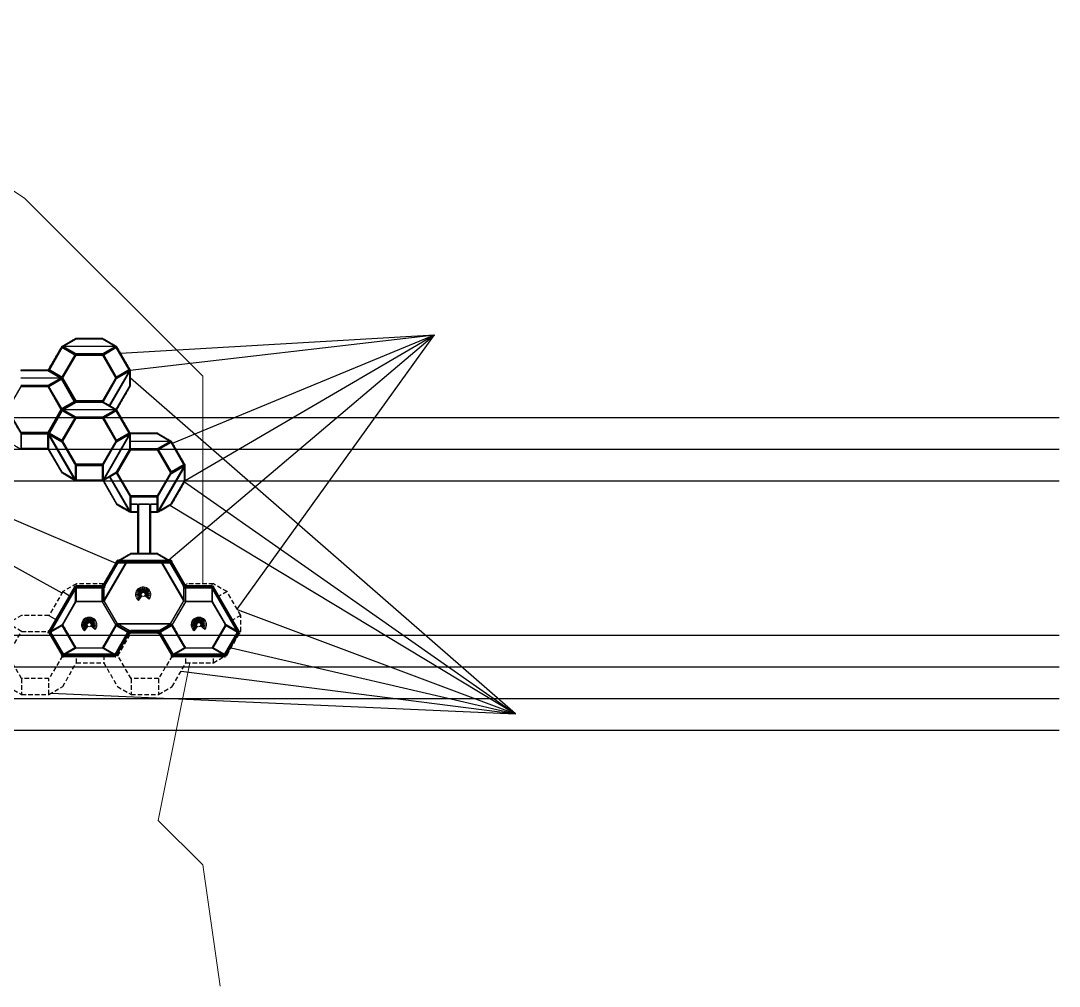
# Model space of a CAD drawing. Header units: millimetres. Extents: x 32551 to 59551, y -21458 to 15116.
# Drawn here: x 48976 to 52690, y -21458 to -18003 of the extents above; entities that cross this region are included whole.
import ezdxf

# ---------------------------------------------------------------- set-up
doc = ezdxf.new("R2010")
doc.units = ezdxf.units.MM
doc.linetypes.add('HIDDEN2', pattern=[4.7625, 3.175, -1.5875])
for name, color, linetype, lineweight, true_color in [('2ND', 120, 'Continuous', 35, 0x39ffb0), ('3RD', 141, 'Continuous', 25, 0x7debff), ('4TH DETAILS', 120, 'Continuous', 15, 0x39ffb0)]:
    doc.layers.add(name, color=color, linetype=linetype, lineweight=lineweight, true_color=true_color)
doc.layers.add('GLOW-EMERALD', color=120, linetype='Continuous', lineweight=70, true_color=0x39ffb0, transparency=0.8)

msp = doc.modelspace()

# ---------------------------------------------------------------- linework, layer by layer
for p, q in [((44829.36, -19423.096), (52689.898, -19423.096)), ((44829.36, -19536.282), (52689.898, -19536.282)), ((44829.36, -19649.419), (52689.898, -19649.419)), ((44829.36, -20202.255), (52689.898, -20202.255)), ((44829.36, -20315.392), (52689.898, -20315.392)), ((44829.36, -20428.529), (52689.898, -20428.529)), ((44829.36, -20541.666), (52689.898, -20541.666))]:
    msp.add_line(p, q)
at = {"layer": '2ND', "linetype": 'Continuous'}
for p, q in [((49320.069, -19939.099), (49319.743, -19939.664)), ((49321.372, -19936.843), (49320.069, -19939.099)), ((49324.63, -19936.843), (49321.372, -19936.843)), ((49323.576, -19940.661), (49323.895, -19940.661)), ((49323.895, -19940.661), (49324.201, -19939.07)), ((49324.201, -19939.07), (49509.29, -19939.07)), ((49324.324, -19938.433), (49324.63, -19936.843)), ((49509.168, -19938.433), (49324.324, -19938.433)), ((49508.861, -19936.843), (49509.168, -19938.433)), ((49509.29, -19939.07), (49509.596, -19940.661)), ((49509.596, -19940.661), (49509.915, -19940.661)), ((49511.605, -19940.407), (49560.371, -20024.872)), ((49560.861, -20024.447), (49512.218, -19940.195)), ((49513.749, -19939.664), (49513.422, -19939.099)), ((49171.378, -20030.066), (49079.554, -20189.11)), ((49080.167, -20189.322), (49171.868, -20030.49)), ((49174.693, -20026.184), (49171.782, -20026.184)), ((49174.693, -20028.668), (49174.693, -20026.184)), ((49266.851, -20028.668), (49174.693, -20028.668)), ((49174.693, -20028.791), (49266.851, -20028.791)), ((49271.405, -20023.387), (49269.776, -20026.208)), ((49272.63, -20024.447), (49271.405, -20023.387)), ((49274.345, -20025.932), (49273.12, -20024.872)), ((49274.345, -20025.932), (49274.185, -20026.208)), ((49274.345, -20026.485), (49274.185, -20026.208)), ((49563.715, -20026.208), (49562.086, -20023.387)), ((49566.626, -20026.208), (49563.715, -20026.208)), ((49565.025, -20031.576), (49565.185, -20031.3)), ((49566.626, -20028.693), (49566.626, -20026.208)), ((49658.784, -20028.693), (49566.626, -20028.693)), ((49566.626, -20028.815), (49658.784, -20028.815)), ((49660.225, -20031.3), (49660.384, -20031.576)), ((49660.384, -20031.576), (49661.609, -20030.515)), ((49663.324, -20029.03), (49661.695, -20026.208)), ((49662.099, -20030.091), (49663.324, -20029.03)), ((49080.001, -20192.68), (49126.08, -20272.491)), ((49126.186, -20272.429), (49080.107, -20192.618)), ((49081.538, -20190.128), (49081.698, -20189.852)), ((49361.437, -20192.618), (49315.358, -20272.429)), ((49315.464, -20272.491), (49361.543, -20192.68)), ((49367.355, -20187.583), (49367.195, -20187.306)), ((49367.674, -20187.583), (49367.355, -20187.583)), ((49367.98, -20189.174), (49367.674, -20187.583)), ((49465.512, -20189.174), (49367.98, -20189.174)), ((49368.408, -20191.401), (49368.102, -20189.81)), ((49368.102, -20189.81), (49465.389, -20189.81)), ((49465.389, -20189.81), (49465.083, -20191.401)), ((49465.818, -20187.583), (49465.512, -20189.174)), ((49466.137, -20187.583), (49465.818, -20187.583)), ((49466.296, -20187.306), (49466.137, -20187.583)), ((49471.934, -20192.704), (49518.013, -20272.515)), ((49518.119, -20272.454), (49472.04, -20192.643)), ((49753.37, -20192.643), (49707.291, -20272.454)), ((49707.397, -20272.515), (49753.476, -20192.704)), ((49753.31, -20189.346), (49751.78, -20189.877)), ((49751.78, -20189.877), (49751.939, -20190.153)), ((49755.454, -20188.604), (49753.923, -20189.134)), ((49757.083, -20191.426), (49755.454, -20188.604)), ((49126.08, -20272.491), (49123.929, -20273.733)), ((49123.929, -20273.733), (49125.384, -20276.254)), ((49125.384, -20276.254), (49128.642, -20276.254)), ((49128.338, -20271.187), (49126.186, -20272.429)), ((49312.486, -20272.435), (49312.167, -20272.435)), ((49312.167, -20272.435), (49312.474, -20274.026)), ((49312.596, -20274.663), (49312.902, -20276.254)), ((49312.902, -20276.254), (49316.16, -20276.254)), ((49518.013, -20272.515), (49515.861, -20273.758)), ((49515.861, -20273.758), (49517.317, -20276.278)), ((49517.317, -20276.278), (49520.575, -20276.278)), ((49520.27, -20271.212), (49518.119, -20272.454)), ((49520.881, -20274.687), (49704.529, -20274.687)), ((49704.406, -20274.051), (49521.004, -20274.051)), ((49704.419, -20272.46), (49704.1, -20272.46)), ((49704.1, -20272.46), (49704.406, -20274.051)), ((49705.139, -20271.212), (49704.419, -20272.46)), ((49704.529, -20274.687), (49704.835, -20276.278)), ((49704.835, -20276.278), (49708.093, -20276.278)), ((49707.291, -20272.454), (49705.139, -20271.212)), ((49709.549, -20273.758), (49707.397, -20272.515)), ((49708.093, -20276.278), (49709.549, -20273.758))]:
    msp.add_line(p, q, dxfattribs=at)
for points in [[(49321.274, -19940.195), (49272.63, -20024.447)], [(49273.12, -20024.872), (49321.886, -19940.407)], [(49319.743, -19939.664), (49321.274, -19940.195)], [(49321.886, -19940.407), (49323.417, -19940.937), (49323.576, -19940.661)], [(49513.422, -19939.099), (49512.12, -19936.843), (49508.861, -19936.843)], [(49509.915, -19940.661), (49510.075, -19940.937), (49511.605, -19940.407)], [(49512.218, -19940.195), (49513.749, -19939.664)], [(49171.782, -20026.184), (49170.153, -20029.006), (49171.378, -20030.066)], [(49171.868, -20030.49), (49173.093, -20031.551), (49173.252, -20031.275)], [(49173.252, -20031.275), (49174.693, -20031.275), (49174.693, -20028.791)], [(49269.762, -20026.184), (49266.851, -20026.184), (49266.851, -20028.668)], [(49266.851, -20028.791), (49266.851, -20031.275), (49268.292, -20031.275)], [(49268.292, -20031.275), (49268.452, -20031.551), (49271.391, -20029.006)], [(49274.345, -20026.485), (49271.405, -20029.03), (49271.391, -20029.006)], [(49560.371, -20024.872), (49559.147, -20025.932), (49559.306, -20026.208), (49559.147, -20026.485)], [(49559.147, -20026.485), (49562.086, -20029.03), (49565.025, -20031.576)], [(49562.086, -20023.387), (49560.861, -20024.447)], [(49565.185, -20031.3), (49566.626, -20031.3), (49566.626, -20028.815)], [(49661.695, -20026.208), (49658.784, -20026.208), (49658.784, -20028.693)], [(49658.784, -20028.815), (49658.784, -20031.3), (49660.225, -20031.3)], [(49661.609, -20030.515), (49753.31, -20189.346)], [(49753.923, -20189.134), (49662.099, -20030.091)], [(49079.554, -20189.11), (49078.023, -20188.579), (49076.394, -20191.401), (49077.85, -20193.922)], [(49077.85, -20193.922), (49080.001, -20192.68)], [(49080.107, -20192.618), (49082.259, -20191.376), (49081.538, -20190.128)], [(49081.698, -20189.852), (49080.167, -20189.322)], [(49360.006, -20190.128), (49359.286, -20191.376), (49361.437, -20192.618)], [(49363.521, -20188.579), (49359.847, -20189.852), (49360.006, -20190.128)], [(49361.543, -20192.68), (49363.695, -20193.922)], [(49363.521, -20188.579), (49367.195, -20187.306)], [(49363.695, -20193.922), (49365.15, -20191.401), (49368.408, -20191.401)], [(49465.083, -20191.401), (49468.327, -20191.426), (49469.782, -20193.947)], [(49473.471, -20190.153), (49473.63, -20189.877), (49466.296, -20187.306)], [(49469.782, -20193.947), (49471.934, -20192.704)], [(49472.04, -20192.643), (49474.191, -20191.401), (49473.471, -20190.153)], [(49751.939, -20190.153), (49751.218, -20191.401), (49753.37, -20192.643)], [(49753.476, -20192.704), (49755.627, -20193.947), (49757.083, -20191.426)], [(49129.071, -20274.026), (49129.377, -20272.435), (49129.058, -20272.435), (49128.338, -20271.187)], [(49128.642, -20276.254), (49128.949, -20274.663)], [(49128.949, -20274.663), (49312.596, -20274.663)], [(49312.474, -20274.026), (49129.071, -20274.026)], [(49315.358, -20272.429), (49313.207, -20271.187), (49312.486, -20272.435)], [(49316.16, -20276.254), (49317.616, -20273.733), (49315.464, -20272.491)], [(49521.004, -20274.051), (49521.31, -20272.46), (49520.991, -20272.46), (49520.27, -20271.212)], [(49520.575, -20276.278), (49520.881, -20274.687)]]:
    msp.add_lwpolyline(points, dxfattribs=at)
at = {"layer": '3RD', "ltscale": 10}
for p, q in [((49332.961, -19193.098), (50455.058, -19126.731)), ((49367.666, -19253.209), (50455.058, -19126.731)), ((49505.417, -19932.973), (50455.058, -19126.731)), ((49518.477, -19514.422), (50455.058, -19126.731)), ((49563.736, -19648.585), (50455.058, -19126.731)), ((49749.82, -20109.128), (50455.058, -19126.731)), ((50745.137, -20483.482), (49367.756, -19282.264)), ((49561.228, -19653.677), (50745.137, -20483.482)), ((48749.142, -19702.656), (49315.369, -19944.28)), ((48602.686, -19762.519), (49123.216, -20050.792)), ((49750.32, -20110.018), (50745.137, -20483.482)), ((49727.912, -20247.886), (50745.137, -20483.482)), ((49549.044, -20331.421), (50745.137, -20483.482)), ((49084.549, -20409.589), (50745.137, -20483.482))]:
    msp.add_line(p, q, dxfattribs=at)
at = {"layer": '3RD', "linetype": 'Continuous', "ltscale": 10}
for p, q in [((49127.151, -19167.91), (49173.426, -19141.194)), ((49173.426, -19142.608), (49129.601, -19167.91)), ((49173.426, -19142.608), (49173.426, -19141.194)), ((49173.426, -19141.194), (49268.147, -19141.194)), ((49268.147, -19142.608), (49173.426, -19142.608)), ((49268.147, -19142.608), (49268.147, -19141.194)), ((49268.147, -19141.194), (49313.879, -19167.597)), ((49311.972, -19167.91), (49268.147, -19142.608)), ((49076.728, -19251.71), (49122.807, -19171.899)), ((49124.241, -19172.727), (49078.162, -19252.538)), ((49122.807, -19171.899), (49168.886, -19198.502)), ((49168.886, -19198.502), (49122.807, -19278.313)), ((49126.066, -19281.674), (49173.426, -19199.644)), ((49127.694, -19169.478), (49127.078, -19169.122)), ((49314.495, -19169.122), (49127.078, -19169.122)), ((49127.151, -19167.91), (49314.422, -19167.91)), ((49173.426, -19195.881), (49127.694, -19169.478)), ((49268.147, -19195.881), (49173.426, -19195.881)), ((49173.426, -19199.644), (49268.147, -19199.644)), ((49314.495, -19169.122), (49268.147, -19195.881)), ((49268.147, -19199.644), (49313.878, -19278.852)), ((49272.643, -19198.528), (49318.722, -19171.924)), ((49318.722, -19278.339), (49272.643, -19198.528)), ((49313.879, -19167.597), (49314.422, -19167.91)), ((49363.366, -19252.563), (49317.287, -19172.752)), ((49318.722, -19171.924), (49318.766, -19172.001)), ((49318.766, -19172.001), (49364.8, -19251.735)), ((48975.838, -19255.271), (48977.467, -19254.331)), ((48977.467, -19255.745), (48975.838, -19256.685)), ((48977.467, -19255.745), (48977.467, -19254.331)), ((48977.467, -19254.331), (49072.188, -19254.331)), ((49072.188, -19255.745), (48977.467, -19255.745)), ((49072.188, -19255.745), (49072.188, -19254.331)), ((49072.188, -19254.331), (49117.92, -19280.734)), ((49116.013, -19281.047), (49072.188, -19255.745)), ((49122.807, -19278.313), (49076.728, -19251.71)), ((49293.769, -19380.379), (49365.121, -19256.792)), ((49366.127, -19257.466), (49294.814, -19380.983)), ((49364.8, -19251.735), (49318.766, -19278.313)), ((49318.766, -19283.556), (49365.121, -19256.792)), ((49365.392, -19310.475), (49365.392, -19258.739)), ((49366.127, -19257.466), (49366.127, -19310.899)), ((48930.106, -19394.811), (48977.467, -19312.781)), ((48975.838, -19281.047), (49118.463, -19281.047)), ((49118.536, -19282.259), (48975.838, -19282.259)), ((48977.467, -19309.018), (48975.838, -19308.078)), ((49072.188, -19309.018), (48977.467, -19309.018)), ((48977.467, -19312.781), (49072.188, -19312.781)), ((49118.536, -19282.259), (49072.188, -19309.018)), ((49072.188, -19312.781), (49119.548, -19394.811)), ((49076.683, -19311.665), (49122.762, -19285.061)), ((49122.762, -19391.476), (49076.683, -19311.665)), ((49117.92, -19280.734), (49118.463, -19281.047)), ((49167.407, -19365.7), (49121.328, -19285.889)), ((49122.762, -19285.061), (49122.807, -19285.139)), ((49122.807, -19285.139), (49168.841, -19364.872)), ((49173.426, -19363.705), (49126.066, -19281.674)), ((49313.878, -19284.496), (49268.147, -19363.705)), ((49271.405, -19365.587), (49317.137, -19286.377)), ((49313.878, -19278.852), (49315.508, -19281.674)), ((49315.508, -19281.674), (49313.878, -19284.496)), ((49317.137, -19286.377), (49318.766, -19283.556)), ((49318.031, -19392.506), (49365.392, -19310.475)), ((49318.766, -19278.313), (49318.722, -19278.339)), ((49366.127, -19310.899), (49320.395, -19390.109)), ((49365.392, -19310.475), (49366.127, -19310.899)), ((49168.841, -19364.872), (49122.807, -19391.45)), ((49127.151, -19394.184), (49173.426, -19367.468)), ((49173.426, -19368.882), (49129.601, -19394.184)), ((49268.147, -19363.705), (49173.426, -19363.705)), ((49173.426, -19368.882), (49173.426, -19367.468)), ((49173.426, -19367.468), (49268.147, -19367.468)), ((49268.147, -19368.882), (49173.426, -19368.882)), ((49268.147, -19368.882), (49268.147, -19367.468)), ((49268.147, -19367.468), (49313.879, -19393.871)), ((49311.972, -19394.184), (49268.147, -19368.882)), ((49271.405, -19367.468), (49271.405, -19365.587)), ((48977.467, -19476.842), (48930.106, -19394.811)), ((49119.548, -19394.811), (49072.188, -19476.842)), ((49076.728, -19477.984), (49122.807, -19398.173)), ((49124.241, -19399.001), (49078.162, -19478.812)), ((49122.807, -19391.45), (49122.762, -19391.476)), ((49122.807, -19398.173), (49168.886, -19424.776)), ((49127.694, -19395.752), (49127.078, -19395.396)), ((49314.495, -19395.396), (49127.078, -19395.396)), ((49127.151, -19394.184), (49314.422, -19394.184)), ((49173.426, -19422.155), (49127.694, -19395.752)), ((49268.147, -19422.155), (49173.426, -19422.155)), ((49314.495, -19395.396), (49268.147, -19422.155)), ((49272.643, -19424.802), (49318.722, -19398.198)), ((49313.879, -19393.871), (49314.422, -19394.184)), ((49316.402, -19393.447), (49318.031, -19392.506)), ((49318.766, -19392.93), (49317.137, -19393.871)), ((49363.366, -19478.838), (49317.287, -19399.027)), ((49318.031, -19392.506), (49318.766, -19392.93)), ((49318.722, -19398.198), (49318.766, -19398.276)), ((49320.395, -19390.109), (49318.766, -19392.93)), ((49318.766, -19398.276), (49364.8, -19478.009)), ((49168.886, -19424.776), (49122.807, -19504.587)), ((49126.066, -19507.949), (49173.426, -19425.918)), ((49173.426, -19425.918), (49268.147, -19425.918)), ((49268.147, -19425.918), (49315.508, -19507.949)), ((49318.722, -19504.613), (49272.643, -19424.802)), ((49072.188, -19476.842), (48977.467, -19476.842)), ((48978.748, -19481.345), (49070.906, -19481.345)), ((48978.748, -19534.552), (48978.748, -19481.345)), ((49070.906, -19481.345), (49070.906, -19534.552)), ((49075.446, -19537.173), (49075.446, -19483.74)), ((49169.082, -19645.921), (49075.446, -19483.74)), ((49076.407, -19483.041), (49077.075, -19483.427)), ((49076.407, -19483.041), (49170.168, -19645.439)), ((49076.671, -19536.466), (49076.671, -19485.861)), ((49122.807, -19504.587), (49076.728, -19477.984)), ((49077.075, -19483.427), (49122.807, -19509.83)), ((49271.405, -19645.387), (49365.121, -19483.066)), ((49366.127, -19483.74), (49272.492, -19645.921)), ((49364.8, -19478.009), (49318.766, -19504.587)), ((49318.766, -19509.83), (49365.121, -19483.066)), ((49365.392, -19536.749), (49365.392, -19485.013)), ((49366.127, -19483.74), (49366.127, -19537.173)), ((49367.756, -19481.545), (49369.385, -19480.605)), ((49369.385, -19482.019), (49367.756, -19482.96)), ((49369.385, -19482.019), (49369.385, -19480.605)), ((49369.385, -19480.605), (49464.106, -19480.605)), ((49464.106, -19482.019), (49369.385, -19482.019)), ((49464.106, -19482.019), (49464.106, -19480.605)), ((49464.106, -19480.605), (49509.838, -19507.008)), ((49507.931, -19507.322), (49464.106, -19482.019)), ((48978.748, -19532.896), (49070.906, -19532.896)), ((49070.906, -19534.552), (48978.748, -19534.552)), ((49122.807, -19509.83), (49168.539, -19589.039)), ((49173.426, -19589.979), (49126.066, -19507.949)), ((49315.508, -19507.949), (49268.147, -19589.979)), ((49271.405, -19591.861), (49317.137, -19512.651)), ((49317.137, -19512.651), (49318.766, -19509.83)), ((49318.766, -19504.587), (49318.722, -19504.613)), ((49367.756, -19507.322), (49510.381, -19507.322)), ((49510.454, -19508.533), (49367.756, -19508.533)), ((49369.385, -19535.292), (49367.756, -19534.352)), ((49464.106, -19535.292), (49369.385, -19535.292)), ((49510.454, -19508.533), (49464.106, -19535.292)), ((49468.602, -19537.939), (49514.681, -19511.335)), ((49509.838, -19507.008), (49510.381, -19507.322)), ((49559.325, -19591.975), (49513.246, -19512.164)), ((49514.681, -19511.335), (49514.725, -19511.413)), ((49514.725, -19511.413), (49560.76, -19591.147)), ((49076.671, -19536.466), (49075.446, -19537.173)), ((49122.807, -19619.205), (49075.446, -19537.173)), ((49124.032, -19618.497), (49076.671, -19536.466)), ((49318.031, -19618.78), (49365.392, -19536.749)), ((49366.127, -19537.173), (49320.395, -19616.383)), ((49322.025, -19621.086), (49369.385, -19539.055)), ((49365.392, -19536.749), (49366.127, -19537.173)), ((49369.385, -19539.055), (49464.106, -19539.055)), ((49464.106, -19539.055), (49511.467, -19621.086)), ((49514.681, -19617.75), (49468.602, -19537.939)), ((49168.539, -19589.039), (49170.168, -19591.861)), ((49170.168, -19591.861), (49170.168, -19645.439)), ((49268.147, -19589.979), (49173.426, -19589.979)), ((49174.708, -19594.482), (49266.865, -19594.482)), ((49174.708, -19647.689), (49174.708, -19594.482)), ((49266.865, -19594.482), (49266.865, -19647.689)), ((49271.405, -19645.387), (49271.405, -19591.861)), ((49467.365, -19758.524), (49561.081, -19596.204)), ((49562.086, -19596.877), (49468.451, -19759.058)), ((49560.76, -19591.147), (49514.725, -19617.724)), ((49514.725, -19622.967), (49561.081, -19596.204)), ((49561.351, -19649.886), (49561.351, -19598.15)), ((49562.086, -19596.877), (49562.086, -19650.311)), ((49124.032, -19618.497), (49122.807, -19619.205)), ((49124.436, -19620.145), (49122.807, -19619.205)), ((49167.857, -19643.8), (49124.032, -19618.497)), ((49169.082, -19645.921), (49124.436, -19620.145)), ((49174.708, -19646.033), (49266.865, -19646.033)), ((49318.766, -19619.205), (49272.492, -19645.921)), ((49273.226, -19644.648), (49318.031, -19618.78)), ((49365.041, -19759.058), (49293.728, -19635.541)), ((49294.752, -19634.95), (49366.127, -19758.576)), ((49317.137, -19622.026), (49318.766, -19622.967)), ((49318.031, -19618.78), (49318.766, -19619.205)), ((49320.395, -19616.383), (49318.766, -19619.205)), ((49318.766, -19622.967), (49364.498, -19702.176)), ((49369.385, -19703.116), (49322.025, -19621.086)), ((49511.467, -19621.086), (49464.106, -19703.116)), ((49467.365, -19704.998), (49513.096, -19625.789)), ((49513.096, -19625.789), (49514.725, -19622.967)), ((49514.725, -19617.724), (49514.681, -19617.75)), ((49266.865, -19647.689), (49174.708, -19647.689)), ((49271.405, -19650.311), (49271.405, -19648.429)), ((49272.63, -19649.603), (49271.405, -19650.311)), ((49318.766, -19732.342), (49271.405, -19650.311)), ((49272.63, -19649.603), (49272.63, -19647.722)), ((49319.991, -19731.634), (49272.63, -19649.603)), ((49513.99, -19731.917), (49561.351, -19649.886)), ((49562.086, -19650.311), (49516.354, -19729.52)), ((49561.351, -19649.886), (49562.086, -19650.311)), ((49364.498, -19702.176), (49366.127, -19704.998)), ((49366.127, -19704.998), (49366.127, -19758.576)), ((49464.106, -19703.116), (49369.385, -19703.116)), ((49370.667, -19707.619), (49462.825, -19707.619)), ((49370.667, -19760.826), (49370.667, -19707.619)), ((49462.825, -19707.619), (49462.825, -19760.826)), ((49467.365, -19758.524), (49467.365, -19704.998)), ((49319.991, -19731.634), (49318.766, -19732.342)), ((49365.041, -19759.058), (49318.766, -19732.342)), ((49363.816, -19756.937), (49319.991, -19731.634)), ((49393.835, -19733.382), (49370.667, -19733.382)), ((49393.835, -19735.063), (49370.667, -19735.063)), ((49393.835, -19733.382), (49393.835, -19910.063)), ((49436.746, -19733.382), (49396.746, -19733.382)), ((49396.746, -19733.382), (49396.746, -19910.063)), ((49436.746, -19734.194), (49396.746, -19734.194)), ((49436.746, -19733.382), (49436.746, -19910.063)), ((49462.825, -19733.382), (49439.657, -19733.382)), ((49439.657, -19733.382), (49439.657, -19910.063)), ((49462.825, -19735.063), (49439.657, -19735.063)), ((49514.725, -19732.342), (49468.451, -19759.058)), ((49469.186, -19757.785), (49513.99, -19731.917)), ((49513.99, -19731.917), (49514.725, -19732.342)), ((49516.354, -19729.52), (49514.725, -19732.342)), ((49370.667, -19759.17), (49393.835, -19759.17)), ((49393.835, -19760.826), (49370.667, -19760.826)), ((49439.657, -19759.17), (49462.825, -19759.17)), ((49462.825, -19760.826), (49439.657, -19760.826)), ((49355.018, -19939.07), (49274.345, -20078.644)), ((49274.345, -20077.389), (49354.204, -19939.07)), ((49323.417, -19940.937), (49323.895, -19940.661)), ((49326.651, -19939.07), (49323.895, -19940.661)), ((49369.385, -19912.417), (49324.324, -19938.433)), ((49324.63, -19936.843), (49369.385, -19911.003)), ((49369.385, -19912.417), (49369.385, -19911.003)), ((49369.385, -19911.003), (49464.106, -19911.003)), ((49464.106, -19912.417), (49369.385, -19912.417)), ((49464.106, -19911.003), (49508.861, -19936.843)), ((49464.106, -19912.417), (49464.106, -19911.003)), ((49509.168, -19938.433), (49464.106, -19912.417)), ((49559.147, -20078.644), (49478.564, -19939.07)), ((49479.288, -19939.07), (49559.147, -20077.389)), ((49509.596, -19940.661), (49506.841, -19939.07)), ((49509.596, -19940.661), (49510.075, -19940.937)), ((49170.153, -20032.187), (49170.153, -20029.006)), ((49171.868, -20081.691), (49171.868, -20030.49)), ((49173.093, -20031.551), (49173.093, -20082.398)), ((49174.693, -20081.474), (49174.693, -20031.275)), ((49266.851, -20031.275), (49266.851, -20081.474)), ((49268.292, -20031.275), (49268.292, -20082.306)), ((49268.452, -20031.551), (49268.452, -20082.398)), ((49271.391, -20029.006), (49271.391, -20030.974)), ((49274.345, -20079.012), (49274.345, -20025.932)), ((49559.147, -20079.012), (49559.147, -20025.932)), ((49565.025, -20031.576), (49565.025, -20082.422)), ((49566.626, -20081.498), (49566.626, -20031.3)), ((49658.784, -20031.3), (49658.784, -20081.498)), ((49660.384, -20082.422), (49660.384, -20031.576)), ((49661.609, -20081.715), (49661.609, -20030.515)), ((49663.324, -20029.03), (49663.324, -20032.212)), ((49124.507, -20163.722), (49171.868, -20081.691)), ((49173.093, -20082.398), (49125.732, -20164.429)), ((49171.868, -20081.691), (49173.093, -20082.398)), ((49174.693, -20079.817), (49266.851, -20079.817)), ((49266.851, -20081.474), (49174.693, -20081.474)), ((49274.345, -20079.012), (49268.452, -20082.398)), ((49315.812, -20164.429), (49268.452, -20082.398)), ((49321.706, -20161.043), (49274.345, -20079.012)), ((49511.786, -20161.043), (49559.147, -20079.012)), ((49565.025, -20082.422), (49517.665, -20164.453)), ((49559.147, -20079.012), (49562.086, -20080.709)), ((49562.086, -20080.725), (49565.025, -20082.422)), ((49566.626, -20079.842), (49658.784, -20079.842)), ((49658.784, -20081.498), (49566.626, -20081.498)), ((49661.609, -20081.715), (49660.384, -20082.422)), ((49660.544, -20082.698), (49660.384, -20082.422)), ((49707.745, -20164.453), (49660.544, -20082.698)), ((49708.97, -20163.746), (49661.609, -20081.715)), ((49080.167, -20189.322), (49124.507, -20163.722)), ((49125.732, -20164.429), (49081.698, -20189.852)), ((49082.259, -20191.376), (49125.688, -20166.303)), ((49170.332, -20246.942), (49124.253, -20167.131)), ((49124.507, -20163.722), (49125.732, -20164.429)), ((49125.688, -20166.303), (49125.732, -20166.38)), ((49125.732, -20166.38), (49171.766, -20246.114)), ((49269.734, -20246.088), (49315.812, -20166.277)), ((49318.752, -20162.732), (49315.812, -20164.429)), ((49359.847, -20189.852), (49315.812, -20164.429)), ((49315.812, -20166.277), (49359.286, -20191.376)), ((49317.247, -20167.105), (49316.716, -20168.025)), ((49318.752, -20162.732), (49321.698, -20161.031)), ((49367.195, -20187.306), (49321.706, -20161.043)), ((49322.024, -20161.227), (49511.467, -20161.227)), ((49510.381, -20161.854), (49323.11, -20161.854)), ((49466.296, -20187.306), (49511.786, -20161.043)), ((49517.665, -20164.453), (49473.63, -20189.877)), ((49474.191, -20191.401), (49517.62, -20166.327)), ((49511.786, -20161.043), (49517.665, -20164.453)), ((49562.265, -20246.967), (49516.186, -20167.156)), ((49517.665, -20166.405), (49563.699, -20246.138)), ((49520.531, -20161.236), (49520.576, -20161.313)), ((49661.666, -20246.113), (49707.745, -20166.302)), ((49709.179, -20167.13), (49663.101, -20246.941)), ((49708.97, -20163.746), (49707.745, -20164.453)), ((49751.78, -20189.877), (49707.745, -20164.453)), ((49707.745, -20166.302), (49751.218, -20191.401)), ((49753.31, -20189.346), (49708.97, -20163.746)), ((49078.023, -20188.579), (49080.779, -20186.988)), ((49316.53, -20168.347), (49271.168, -20246.916)), ((49317.47, -20168.747), (49316.468, -20168.168)), ((49360.782, -20193.753), (49317.47, -20168.747)), ((49364.468, -20187.613), (49364.362, -20187.552)), ((49367.195, -20187.306), (49367.674, -20187.583)), ((49367.674, -20187.583), (49367.435, -20187.445)), ((49466.296, -20187.306), (49465.818, -20187.583)), ((49752.698, -20187.013), (49755.454, -20188.604)), ((49171.766, -20246.114), (49128.338, -20271.187)), ((49131.398, -20274.663), (49128.642, -20276.254)), ((49173.412, -20248.426), (49129.071, -20274.026)), ((49129.377, -20272.435), (49173.412, -20247.012)), ((49173.412, -20247.012), (49268.133, -20247.012)), ((49173.412, -20248.426), (49173.412, -20247.012)), ((49268.133, -20248.426), (49173.412, -20248.426)), ((49268.133, -20247.012), (49312.167, -20272.435)), ((49268.133, -20248.426), (49268.133, -20247.012)), ((49312.474, -20274.026), (49268.133, -20248.426)), ((49313.207, -20271.187), (49269.734, -20246.088)), ((49312.902, -20276.254), (49310.147, -20274.663)), ((49563.699, -20246.138), (49520.27, -20271.212)), ((49523.331, -20274.687), (49520.575, -20276.278)), ((49565.344, -20248.451), (49521.004, -20274.051)), ((49521.31, -20272.46), (49565.344, -20247.037)), ((49565.344, -20247.037), (49660.066, -20247.037)), ((49565.344, -20248.451), (49565.344, -20247.037)), ((49660.066, -20248.451), (49565.344, -20248.451)), ((49660.066, -20247.037), (49704.1, -20272.46)), ((49660.066, -20248.451), (49660.066, -20247.037)), ((49704.406, -20274.051), (49660.066, -20248.451)), ((49705.139, -20271.212), (49661.666, -20246.113)), ((49704.835, -20276.278), (49702.079, -20274.687))]:
    msp.add_line(p, q, dxfattribs=at)
at = {"layer": '3RD', "linetype": 'HIDDEN2', "ltscale": 5}
for p, q in [((49562.086, -20023.387), (49512.12, -19936.843)), ((49664.606, -20018.125), (49571.2, -20018.125)), ((49713.595, -20046.409), (49664.606, -20018.125)), ((49713.595, -20046.409), (49682.039, -20064.628)), ((49762.585, -20131.262), (49713.595, -20046.409)), ((49762.585, -20131.262), (49731.029, -20149.481)), ((49762.585, -20187.831), (49762.585, -20131.262)), ((49713.595, -20272.683), (49762.585, -20187.831)), ((49664.606, -20300.968), (49713.595, -20272.683)), ((49664.606, -20300.968), (49664.606, -20274.687)), ((49076.728, -20414.105), (49076.728, -20357.536))]:
    msp.add_line(p, q, dxfattribs=at)
at = {"layer": '3RD', "linetype": 'HIDDEN2', "ltscale": 10}
for p, q in [((49571.2, -20018.125), (49562.086, -20023.387)), ((49125.718, -20046.409), (49152.886, -20062.095)), ((49076.728, -20131.262), (49103.896, -20146.948)), ((49323.549, -20275.927), (49315.998, -20271.567))]:
    msp.add_line(p, q, dxfattribs=at)
at = {"layer": '3RD', "ltscale": 10}
msp.add_lwpolyline([(49509.26, -19737.378), (50745.137, -20483.482)], dxfattribs=at)
at = {"layer": '3RD', "linetype": 'HIDDEN2', "ltscale": 5}
for points in [[(49321.372, -19936.843), (49318.766, -19938.347), (49272.687, -20018.125), (49174.708, -20018.125), (49125.718, -20046.409), (49076.728, -20131.262), (48978.748, -20131.262), (48929.759, -20159.546), (48880.769, -20244.399), (48880.769, -20300.968), (48929.759, -20385.821), (48978.748, -20414.105), (49076.728, -20414.105), (49125.718, -20385.821), (49174.708, -20300.968), (49174.708, -20274.663)], [(48929.759, -20272.683), (48978.748, -20188.579), (48929.759, -20159.546)], [(48978.748, -20188.579), (49078.023, -20188.579)], [(49370.667, -20357.536), (49323.549, -20275.927), (49372.296, -20190.653)], [(48978.748, -20357.536), (48929.759, -20272.683), (48880.769, -20244.399)], [(49125.384, -20276.254), (49076.728, -20357.536), (48978.748, -20357.536), (48978.748, -20414.105)], [(49272.687, -20274.663), (49272.687, -20300.968), (49321.677, -20385.821), (49370.667, -20414.105), (49468.646, -20414.105), (49517.636, -20385.821), (49566.626, -20300.968), (49566.626, -20274.687)], [(49517.317, -20276.278), (49468.646, -20357.536), (49468.646, -20414.105)], [(49174.708, -20300.968), (49272.687, -20300.968)], [(49566.626, -20300.968), (49664.606, -20300.968)], [(49468.646, -20357.536), (49370.667, -20357.536), (49370.667, -20414.105)]]:
    msp.add_lwpolyline(points, dxfattribs=at)
at = {"layer": '3RD', "linetype": 'Continuous', "ltscale": 10}
for points in [[(49122.807, -19168.537), (49171.797, -19140.253)], [(49269.776, -19140.253), (49171.797, -19140.253)], [(49269.776, -19140.253), (49318.766, -19168.537)], [(49073.817, -19253.39), (49122.807, -19168.537)], [(49171.797, -19196.822), (49122.807, -19168.537)], [(49122.807, -19281.674), (49171.797, -19196.822)], [(49171.797, -19196.822), (49269.776, -19196.822)], [(49269.776, -19196.822), (49318.766, -19168.537)], [(49318.766, -19281.674), (49269.776, -19196.822)], [(49367.756, -19253.39), (49318.766, -19168.537)], [(49073.817, -19253.39), (48975.838, -19253.39)], [(49122.807, -19281.674), (49073.817, -19253.39)], [(49318.766, -19281.674), (49367.756, -19253.39)], [(49367.756, -19309.959), (49367.756, -19253.39)], [(48975.838, -19309.959), (49073.817, -19309.959)], [(49073.817, -19309.959), (49122.807, -19281.674)], [(49122.807, -19394.811), (49073.817, -19309.959)], [(49171.797, -19366.527), (49122.807, -19281.674)], [(49269.776, -19366.527), (49318.766, -19281.674)], [(49367.756, -19309.959), (49318.766, -19394.811)], [(49122.807, -19394.811), (49171.797, -19366.527)], [(49171.797, -19366.527), (49269.776, -19366.527)], [(49269.776, -19366.527), (49318.766, -19394.811)], [(48975.838, -19479.664), (48926.848, -19394.811)], [(49073.817, -19479.664), (49122.807, -19394.811)], [(49171.797, -19423.096), (49122.807, -19394.811)], [(49122.807, -19507.949), (49171.797, -19423.096)], [(49171.797, -19423.096), (49269.776, -19423.096)], [(49269.776, -19423.096), (49318.766, -19394.811)], [(49318.766, -19507.949), (49269.776, -19423.096)], [(49367.756, -19479.664), (49318.766, -19394.811)], [(48975.838, -19479.664), (49073.817, -19479.664)], [(48975.838, -19479.664), (48975.838, -19536.233)], [(49122.807, -19507.949), (49073.817, -19479.664)], [(49073.817, -19479.664), (49073.817, -19536.233)], [(49318.766, -19507.949), (49367.756, -19479.664)], [(49367.756, -19536.233), (49367.756, -19479.664)], [(49465.736, -19479.664), (49367.756, -19479.664)], [(49465.736, -19479.664), (49514.725, -19507.949)], [(48926.848, -19507.949), (48975.838, -19536.233)], [(49171.797, -19592.801), (49122.807, -19507.949)], [(49269.776, -19592.801), (49318.766, -19507.949)], [(49465.736, -19536.233), (49514.725, -19507.949)], [(49563.715, -19592.801), (49514.725, -19507.949)], [(48975.838, -19536.233), (49073.817, -19536.233)], [(49073.817, -19536.233), (49122.807, -19621.086)], [(49318.766, -19621.086), (49367.756, -19536.233)], [(49367.756, -19536.233), (49465.736, -19536.233)], [(49514.725, -19621.086), (49465.736, -19536.233)], [(49171.797, -19592.801), (49269.776, -19592.801)], [(49171.797, -19592.801), (49171.797, -19649.37)], [(49269.776, -19592.801), (49269.776, -19649.37)], [(49514.725, -19621.086), (49563.715, -19592.801)], [(49563.715, -19649.37), (49563.715, -19592.801)], [(49122.807, -19621.086), (49171.797, -19649.37)], [(49269.776, -19649.37), (49318.766, -19621.086)], [(49367.756, -19705.938), (49318.766, -19621.086)], [(49465.736, -19705.938), (49514.725, -19621.086)], [(49171.797, -19649.37), (49269.776, -19649.37)], [(49269.776, -19649.37), (49318.766, -19734.223)], [(49563.715, -19649.37), (49514.725, -19734.223)], [(49367.756, -19705.938), (49465.736, -19705.938)], [(49367.756, -19705.938), (49367.756, -19762.507)], [(49465.736, -19705.938), (49465.736, -19762.507)], [(49318.766, -19734.223), (49367.756, -19762.507)], [(49465.736, -19762.507), (49514.725, -19734.223)], [(49367.756, -19762.507), (49393.835, -19762.507)], [(49439.657, -19762.507), (49465.736, -19762.507)], [(49321.372, -19936.843), (49367.756, -19910.063)], [(49465.736, -19910.063), (49367.756, -19910.063)], [(49465.736, -19910.063), (49512.12, -19936.843)], [(49173.252, -20082.306), (49173.252, -20031.275)], [(49266.851, -20082.306), (49266.851, -20031.275)], [(49565.185, -20082.33), (49565.185, -20031.3)], [(49660.225, -20082.33), (49660.225, -20031.3)], [(49125.732, -20164.613), (49173.252, -20082.306)], [(49517.665, -20164.638), (49565.185, -20082.33)], [(49660.225, -20082.33), (49565.185, -20082.33)], [(49707.745, -20164.638), (49660.225, -20082.33)], [(49081.538, -20190.128), (49125.732, -20164.613)], [(49125.732, -20164.613), (49173.252, -20246.92)], [(49315.812, -20164.613), (49268.292, -20246.92)], [(49315.812, -20164.613), (49360.006, -20190.128)], [(49473.471, -20190.153), (49517.665, -20164.638)], [(49517.665, -20164.638), (49565.185, -20246.945)], [(49707.745, -20164.638), (49660.225, -20246.945)], [(49707.745, -20164.638), (49751.939, -20190.153)], [(49129.058, -20272.435), (49173.252, -20246.92)], [(49173.252, -20246.92), (49268.292, -20246.92)], [(49268.292, -20246.92), (49312.486, -20272.435)], [(49520.991, -20272.46), (49565.185, -20246.945)], [(49565.185, -20246.945), (49660.225, -20246.945)], [(49660.225, -20246.945), (49704.419, -20272.46)]]:
    msp.add_open_spline(points, degree=1, dxfattribs=at)
msp.add_open_spline([(49268.292, -20082.306), (49266.851, -20082.306), (49173.252, -20082.306)], degree=1, knots=[0, 0, 0.01516389, 1, 1], dxfattribs=at)
at = {"layer": '3RD', "linetype": 'Continuous', "ltscale": 10, "extrusion": (1.71564e-10, 9.90528e-11, -1)}
msp.add_open_spline([(49315.812, -20164.613), (49269.441, -20084.295), (49268.292, -20082.306)], degree=1, knots=[0, 0, 0.975826496, 0.996645071, 0.996645071], dxfattribs=at)
at = {"layer": '4TH DETAILS', "linetype": 'Continuous'}
for p, q in [((49406.39, -20055.502), (49386.588, -20052.693)), ((49406.64, -20054.374), (49387.505, -20048.555)), ((49407.06, -20053.297), (49389.047, -20044.606)), ((49407.642, -20052.297), (49391.178, -20040.942)), ((49393.846, -20037.649), (49408.369, -20051.399)), ((49396.989, -20034.805), (49409.226, -20050.624)), ((49400.531, -20032.477), (49410.192, -20049.989)), ((49411.245, -20049.51), (49404.389, -20030.722)), ((49412.358, -20049.199), (49408.471, -20029.58)), ((49412.68, -20029.079), (49413.506, -20049.062)), ((49416.916, -20029.231), (49414.661, -20049.104)), ((49415.796, -20049.322), (49421.079, -20030.032)), ((49416.884, -20049.712), (49425.068, -20031.463)), ((49417.9, -20050.265), (49428.791, -20033.491)), ((49418.818, -20050.968), (49432.157, -20036.066)), ((49419.617, -20051.803), (49435.088, -20039.128)), ((49437.514, -20042.604), (49420.279, -20052.751)), ((49420.787, -20053.789), (49439.376, -20046.412)), ((49421.129, -20054.893), (49440.631, -20050.46)), ((49421.297, -20056.037), (49441.25, -20054.653)), ((49386.318, -20056.923), (49406.316, -20056.656)), ((49406.421, -20057.807), (49386.701, -20061.144)), ((49387.728, -20065.256), (49406.701, -20058.929)), ((49407.15, -20059.994), (49389.375, -20069.162)), ((49407.757, -20060.977), (49391.603, -20072.768)), ((49394.358, -20075.989), (49408.509, -20061.856)), ((49435.546, -20073.409), (49419.742, -20061.152)), ((49437.238, -20070.966), (49419.88, -20060.374)), ((49420.165, -20060.548), (49419.884, -20060.962)), ((49420.742, -20059.432), (49439.212, -20067.103)), ((49421.102, -20058.334), (49440.532, -20063.075)), ((49441.216, -20058.892), (49421.288, -20057.193)), ((49214.286, -20137.916), (49218.474, -20137.28)), ((49214.871, -20137.781), (49214.383, -20137.893)), ((49214.385, -20137.901), (49214.383, -20137.893)), ((49214.824, -20137.792), (49214.829, -20137.79)), ((49214.829, -20137.79), (49214.871, -20137.781)), ((49214.871, -20137.781), (49214.882, -20137.826)), ((49218.47, -20137.237), (49222.706, -20137.251)), ((49218.57, -20137.229), (49219.068, -20137.193)), ((49218.57, -20137.237), (49218.57, -20137.229)), ((49219.021, -20137.197), (49219.025, -20137.196)), ((49219.068, -20137.193), (49219.025, -20137.196)), ((49219.068, -20137.193), (49219.072, -20137.239)), ((49227.443, -20137.962), (49222.709, -20137.209)), ((49222.808, -20137.216), (49222.808, -20137.224)), ((49222.808, -20137.216), (49223.307, -20137.257)), ((49223.259, -20137.253), (49223.264, -20137.253)), ((49223.307, -20137.257), (49223.264, -20137.253)), ((49223.307, -20137.257), (49223.303, -20137.303)), ((49226.574, -20159.887), (49242.045, -20147.213)), ((49244.47, -20150.689), (49227.235, -20160.835)), ((49227.485, -20137.972), (49227.443, -20137.962)), ((49227.743, -20161.874), (49246.333, -20154.496)), ((49228.058, -20166.418), (49247.488, -20171.16)), ((49228.086, -20162.978), (49247.588, -20158.545)), ((49248.173, -20166.977), (49228.245, -20165.277)), ((49228.254, -20164.121), (49248.206, -20162.738)), ((49233.332, -20150.609), (49239.114, -20144.151)), ((49606.219, -20137.941), (49610.406, -20137.304)), ((49606.803, -20137.806), (49606.316, -20137.917)), ((49606.318, -20137.926), (49606.316, -20137.917)), ((49606.757, -20137.816), (49606.761, -20137.815)), ((49606.761, -20137.815), (49606.803, -20137.806)), ((49606.803, -20137.806), (49606.814, -20137.85)), ((49610.403, -20137.262), (49614.638, -20137.276)), ((49610.502, -20137.253), (49611.001, -20137.218)), ((49610.503, -20137.262), (49610.502, -20137.253)), ((49610.953, -20137.221), (49610.958, -20137.221)), ((49611.001, -20137.218), (49610.958, -20137.221)), ((49611.001, -20137.218), (49611.005, -20137.264)), ((49619.375, -20137.986), (49614.641, -20137.233)), ((49614.741, -20137.24), (49614.74, -20137.249)), ((49614.741, -20137.24), (49615.239, -20137.282)), ((49615.192, -20137.278), (49615.196, -20137.278)), ((49615.239, -20137.282), (49615.196, -20137.278)), ((49615.239, -20137.282), (49615.236, -20137.328)), ((49618.507, -20159.912), (49633.978, -20147.237)), ((49636.403, -20150.713), (49619.168, -20160.86)), ((49619.417, -20137.997), (49619.375, -20137.986)), ((49619.676, -20161.898), (49638.266, -20154.521)), ((49619.991, -20166.443), (49639.421, -20171.184)), ((49620.018, -20163.003), (49639.521, -20158.569)), ((49640.105, -20167.001), (49620.178, -20165.302)), ((49620.187, -20164.146), (49640.139, -20162.763)), ((49625.265, -20150.634), (49631.047, -20144.175)), ((49242.503, -20181.494), (49226.699, -20169.237)), ((49227.122, -20168.632), (49226.841, -20169.047)), ((49244.194, -20179.051), (49227.122, -20168.632)), ((49227.699, -20167.517), (49246.169, -20175.188)), ((49634.435, -20181.519), (49618.631, -20169.261)), ((49619.054, -20168.657), (49618.774, -20169.071)), ((49636.127, -20179.075), (49619.054, -20168.657)), ((49619.631, -20167.542), (49638.102, -20175.212))]:
    msp.add_line(p, q, dxfattribs=at)
at = {"layer": '4TH DETAILS'}
for p, q in [((49410.259, -20062.778), (49410.092, -20063.066)), ((49416.741, -20062.731), (49416.884, -20063.032)), ((49417.568, -20063.05), (49417.401, -20062.761)), ((49420.66, -20056.579), (49420.982, -20056.581)), ((49226.574, -20159.887), (49231.166, -20152.741)), ((49227.617, -20164.664), (49227.939, -20164.666)), ((49232.925, -20150.003), (49237.53, -20142.836)), ((49234.912, -20156.316), (49236.806, -20155.201)), ((49618.507, -20159.912), (49623.098, -20152.765)), ((49619.55, -20164.688), (49619.872, -20164.69)), ((49624.857, -20150.028), (49629.462, -20142.861)), ((49626.844, -20156.341), (49628.738, -20155.226)), ((49217.216, -20170.862), (49217.049, -20171.151)), ((49223.698, -20170.815), (49223.841, -20171.117)), ((49224.525, -20171.134), (49224.358, -20170.846)), ((49609.149, -20170.887), (49608.982, -20171.176)), ((49615.631, -20170.84), (49615.773, -20171.141)), ((49616.457, -20171.159), (49616.29, -20170.87))]:
    msp.add_line(p, q, dxfattribs=at)
at = {"layer": '4TH DETAILS', "linetype": 'HIDDEN2', "ltscale": 0.5}
for p, q in [((49193.275, -20165.007), (49213.273, -20164.74)), ((49213.347, -20163.587), (49193.545, -20160.777)), ((49213.377, -20165.892), (49193.658, -20169.229)), ((49213.597, -20162.458), (49194.462, -20156.639)), ((49194.685, -20173.341), (49213.658, -20167.013)), ((49214.017, -20161.381), (49196.004, -20152.691)), ((49214.598, -20160.382), (49198.135, -20149.027)), ((49200.803, -20145.733), (49215.326, -20159.484)), ((49203.946, -20142.889), (49216.183, -20158.708)), ((49207.488, -20140.562), (49217.149, -20158.073)), ((49218.202, -20157.595), (49211.346, -20138.806)), ((49219.315, -20157.283), (49215.428, -20137.665)), ((49219.637, -20137.164), (49220.463, -20157.147)), ((49223.873, -20137.316), (49221.618, -20157.188)), ((49222.753, -20157.407), (49228.035, -20138.117)), ((49223.841, -20157.797), (49232.025, -20139.548)), ((49224.856, -20158.35), (49235.747, -20141.575)), ((49225.775, -20159.052), (49230.508, -20153.764)), ((49585.207, -20165.032), (49605.206, -20164.765)), ((49605.279, -20163.611), (49585.478, -20160.802)), ((49605.31, -20165.916), (49585.59, -20169.253)), ((49605.529, -20162.483), (49586.395, -20156.664)), ((49586.618, -20173.366), (49605.59, -20167.038)), ((49605.95, -20161.406), (49587.937, -20152.716)), ((49606.531, -20160.407), (49590.067, -20149.051)), ((49592.736, -20145.758), (49607.259, -20159.509)), ((49595.878, -20142.914), (49608.116, -20158.733)), ((49599.421, -20140.586), (49609.082, -20158.098)), ((49610.134, -20157.619), (49603.279, -20138.831)), ((49611.247, -20157.308), (49607.361, -20137.689)), ((49611.57, -20137.188), (49612.395, -20157.171)), ((49615.806, -20137.34), (49613.551, -20157.213)), ((49614.686, -20157.431), (49619.968, -20138.141)), ((49615.774, -20157.822), (49623.958, -20139.573)), ((49616.789, -20158.375), (49627.68, -20141.6)), ((49617.707, -20159.077), (49622.441, -20153.789)), ((49214.107, -20168.078), (49196.332, -20177.247)), ((49214.714, -20169.062), (49198.56, -20180.853)), ((49201.315, -20184.074), (49215.466, -20169.94)), ((49606.039, -20168.103), (49588.265, -20177.271)), ((49606.647, -20169.087), (49590.492, -20180.877)), ((49593.247, -20184.098), (49607.398, -20169.965))]:
    msp.add_line(p, q, dxfattribs=at)
at = {"layer": '4TH DETAILS'}
for points in [[(49626.566, -20018.125), (49626.566, -19275.115), (48990.69, -18639.239), (48036.875, -18003.363), (47083.061, -18321.301), (46880.113, -18930.145)], [(49409.205, -20062.471), (49396.942, -20078.278)], [(49401.089, -20068.567), (49398.827, -20067.495)], [(49401.089, -20068.567), (49400.522, -20066.258)], [(49435.565, -20073.401), (49419.763, -20061.142)], [(49429.043, -20065.18), (49429.106, -20062.906)], [(49429.043, -20065.18), (49430.985, -20063.686)], [(49231.166, -20152.741), (49230.307, -20151.185)], [(49234.299, -20152.046), (49230.307, -20151.185)], [(49234.299, -20152.046), (49232.925, -20150.003)], [(49234.651, -20153.976), (49234.912, -20156.316)], [(49234.651, -20153.976), (49236.806, -20155.201)], [(49623.098, -20152.765), (49622.24, -20151.21)], [(49626.231, -20152.07), (49622.24, -20151.21)], [(49626.231, -20152.07), (49624.857, -20150.028)], [(49626.584, -20154.001), (49626.844, -20156.341)], [(49626.584, -20154.001), (49628.738, -20155.226)], [(49216.154, -20170.549), (49203.88, -20186.371)], [(49242.503, -20181.494), (49226.7, -20169.235)], [(49608.086, -20170.574), (49595.812, -20186.395)], [(49634.435, -20181.519), (49618.633, -20169.259)], [(49688.661, -21458.442), (49626.566, -21023.775), (49467.597, -20864.806), (49580.365, -20300.968)]]:
    msp.add_lwpolyline(points, dxfattribs=at)
for centre, radius, start, end in [((49413.815, -20056.556), 27.5, 322.203589, 232.16137), ((49413.815, -20056.556), 17.5, 337.446698, 216.124545), ((49413.815, -20056.556), 7.5, 300.019763, 240.23704), ((49413.815, -20056.556), 7.167, 295.351264, 240.24848), ((49413.815, -20056.528), 7.191, 240.35702, 295.257619), ((49413.806, -20056.537), 6.854, 295.355045, 359.651323), ((49220.772, -20164.64), 27.5, 322.203589, 232.139685), ((49220.772, -20164.64), 7.5, 300.019763, 240.23704), ((49220.772, -20164.64), 7.167, 295.351264, 240.24848), ((49220.763, -20164.622), 6.854, 295.355045, 359.651323), ((49220.753, -20164.621), 17.521, 322.192332, 30.399321), ((49612.705, -20164.665), 27.5, 322.203589, 232.139685), ((49612.705, -20164.665), 7.5, 300.019763, 240.23704), ((49612.705, -20164.665), 7.167, 295.351264, 240.24848), ((49612.696, -20164.647), 6.854, 295.355045, 359.651323), ((49612.685, -20164.646), 17.521, 322.192332, 30.399321), ((49220.772, -20164.613), 7.191, 240.35702, 295.257619), ((49612.705, -20164.638), 7.191, 240.35702, 295.257619)]:
    msp.add_arc(centre, radius, start, end, dxfattribs=at)
at = {"layer": 'GLOW-EMERALD', "linetype": 'Continuous'}
for p, q in [((49320.069, -19939.099), (49319.743, -19939.664)), ((49321.372, -19936.843), (49320.069, -19939.099)), ((49324.63, -19936.843), (49321.372, -19936.843)), ((49323.576, -19940.661), (49323.895, -19940.661)), ((49323.895, -19940.661), (49324.201, -19939.07)), ((49324.201, -19939.07), (49509.29, -19939.07)), ((49324.324, -19938.433), (49324.63, -19936.843)), ((49509.168, -19938.433), (49324.324, -19938.433)), ((49508.861, -19936.843), (49509.168, -19938.433)), ((49509.29, -19939.07), (49509.596, -19940.661)), ((49509.596, -19940.661), (49509.915, -19940.661)), ((49511.605, -19940.407), (49560.371, -20024.872)), ((49560.861, -20024.447), (49512.218, -19940.195)), ((49513.749, -19939.664), (49513.422, -19939.099)), ((49171.378, -20030.066), (49079.554, -20189.11)), ((49080.167, -20189.322), (49171.868, -20030.49)), ((49174.693, -20026.184), (49171.782, -20026.184)), ((49174.693, -20028.668), (49174.693, -20026.184)), ((49266.851, -20028.668), (49174.693, -20028.668)), ((49174.693, -20028.791), (49266.851, -20028.791)), ((49271.405, -20023.387), (49269.776, -20026.208)), ((49272.63, -20024.447), (49271.405, -20023.387)), ((49274.345, -20025.932), (49273.12, -20024.872)), ((49274.345, -20025.932), (49274.185, -20026.208)), ((49274.345, -20026.485), (49274.185, -20026.208)), ((49563.715, -20026.208), (49562.086, -20023.387)), ((49566.626, -20026.208), (49563.715, -20026.208)), ((49565.025, -20031.576), (49565.185, -20031.3)), ((49566.626, -20028.693), (49566.626, -20026.208)), ((49658.784, -20028.693), (49566.626, -20028.693)), ((49566.626, -20028.815), (49658.784, -20028.815)), ((49660.225, -20031.3), (49660.384, -20031.576)), ((49660.384, -20031.576), (49661.609, -20030.515)), ((49663.324, -20029.03), (49661.695, -20026.208)), ((49662.099, -20030.091), (49663.324, -20029.03)), ((49080.001, -20192.68), (49126.08, -20272.491)), ((49126.186, -20272.429), (49080.107, -20192.618)), ((49081.538, -20190.128), (49081.698, -20189.852)), ((49361.437, -20192.618), (49315.358, -20272.429)), ((49315.464, -20272.491), (49361.543, -20192.68)), ((49367.355, -20187.583), (49367.195, -20187.306)), ((49367.674, -20187.583), (49367.355, -20187.583)), ((49367.98, -20189.174), (49367.674, -20187.583)), ((49465.512, -20189.174), (49367.98, -20189.174)), ((49368.408, -20191.401), (49368.102, -20189.81)), ((49368.102, -20189.81), (49465.389, -20189.81)), ((49465.389, -20189.81), (49465.083, -20191.401)), ((49465.818, -20187.583), (49465.512, -20189.174)), ((49466.137, -20187.583), (49465.818, -20187.583)), ((49466.296, -20187.306), (49466.137, -20187.583)), ((49471.934, -20192.704), (49518.013, -20272.515)), ((49518.119, -20272.454), (49472.04, -20192.643)), ((49753.37, -20192.643), (49707.291, -20272.454)), ((49707.397, -20272.515), (49753.476, -20192.704)), ((49753.31, -20189.346), (49751.78, -20189.877)), ((49751.78, -20189.877), (49751.939, -20190.153)), ((49755.454, -20188.604), (49753.923, -20189.134)), ((49757.083, -20191.426), (49755.454, -20188.604)), ((49126.08, -20272.491), (49123.929, -20273.733)), ((49123.929, -20273.733), (49125.384, -20276.254)), ((49125.384, -20276.254), (49128.642, -20276.254)), ((49128.338, -20271.187), (49126.186, -20272.429)), ((49312.486, -20272.435), (49312.167, -20272.435)), ((49312.167, -20272.435), (49312.474, -20274.026)), ((49312.596, -20274.663), (49312.902, -20276.254)), ((49312.902, -20276.254), (49316.16, -20276.254)), ((49518.013, -20272.515), (49515.861, -20273.758)), ((49515.861, -20273.758), (49517.317, -20276.278)), ((49517.317, -20276.278), (49520.575, -20276.278)), ((49520.27, -20271.212), (49518.119, -20272.454)), ((49520.881, -20274.687), (49704.529, -20274.687)), ((49704.406, -20274.051), (49521.004, -20274.051)), ((49704.419, -20272.46), (49704.1, -20272.46)), ((49704.1, -20272.46), (49704.406, -20274.051)), ((49705.139, -20271.212), (49704.419, -20272.46)), ((49704.529, -20274.687), (49704.835, -20276.278)), ((49704.835, -20276.278), (49708.093, -20276.278)), ((49707.291, -20272.454), (49705.139, -20271.212)), ((49709.549, -20273.758), (49707.397, -20272.515)), ((49708.093, -20276.278), (49709.549, -20273.758))]:
    msp.add_line(p, q, dxfattribs=at)
for points in [[(49321.274, -19940.195), (49272.63, -20024.447)], [(49273.12, -20024.872), (49321.886, -19940.407)], [(49319.743, -19939.664), (49321.274, -19940.195)], [(49321.886, -19940.407), (49323.417, -19940.937), (49323.576, -19940.661)], [(49513.422, -19939.099), (49512.12, -19936.843), (49508.861, -19936.843)], [(49509.915, -19940.661), (49510.075, -19940.937), (49511.605, -19940.407)], [(49512.218, -19940.195), (49513.749, -19939.664)], [(49171.782, -20026.184), (49170.153, -20029.006), (49171.378, -20030.066)], [(49171.868, -20030.49), (49173.093, -20031.551), (49173.252, -20031.275)], [(49173.252, -20031.275), (49174.693, -20031.275), (49174.693, -20028.791)], [(49269.762, -20026.184), (49266.851, -20026.184), (49266.851, -20028.668)], [(49266.851, -20028.791), (49266.851, -20031.275), (49268.292, -20031.275)], [(49268.292, -20031.275), (49268.452, -20031.551), (49271.391, -20029.006)], [(49274.345, -20026.485), (49271.405, -20029.03), (49271.391, -20029.006)], [(49560.371, -20024.872), (49559.147, -20025.932), (49559.306, -20026.208), (49559.147, -20026.485)], [(49559.147, -20026.485), (49562.086, -20029.03), (49565.025, -20031.576)], [(49562.086, -20023.387), (49560.861, -20024.447)], [(49565.185, -20031.3), (49566.626, -20031.3), (49566.626, -20028.815)], [(49661.695, -20026.208), (49658.784, -20026.208), (49658.784, -20028.693)], [(49658.784, -20028.815), (49658.784, -20031.3), (49660.225, -20031.3)], [(49661.609, -20030.515), (49753.31, -20189.346)], [(49753.923, -20189.134), (49662.099, -20030.091)], [(49079.554, -20189.11), (49078.023, -20188.579), (49076.394, -20191.401), (49077.85, -20193.922)], [(49077.85, -20193.922), (49080.001, -20192.68)], [(49080.107, -20192.618), (49082.259, -20191.376), (49081.538, -20190.128)], [(49081.698, -20189.852), (49080.167, -20189.322)], [(49360.006, -20190.128), (49359.286, -20191.376), (49361.437, -20192.618)], [(49363.521, -20188.579), (49359.847, -20189.852), (49360.006, -20190.128)], [(49361.543, -20192.68), (49363.695, -20193.922)], [(49363.521, -20188.579), (49367.195, -20187.306)], [(49363.695, -20193.922), (49365.15, -20191.401), (49368.408, -20191.401)], [(49465.083, -20191.401), (49468.327, -20191.426), (49469.782, -20193.947)], [(49473.471, -20190.153), (49473.63, -20189.877), (49466.296, -20187.306)], [(49469.782, -20193.947), (49471.934, -20192.704)], [(49472.04, -20192.643), (49474.191, -20191.401), (49473.471, -20190.153)], [(49751.939, -20190.153), (49751.218, -20191.401), (49753.37, -20192.643)], [(49753.476, -20192.704), (49755.627, -20193.947), (49757.083, -20191.426)], [(49129.071, -20274.026), (49129.377, -20272.435), (49129.058, -20272.435), (49128.338, -20271.187)], [(49128.642, -20276.254), (49128.949, -20274.663)], [(49128.949, -20274.663), (49312.596, -20274.663)], [(49312.474, -20274.026), (49129.071, -20274.026)], [(49315.358, -20272.429), (49313.207, -20271.187), (49312.486, -20272.435)], [(49316.16, -20276.254), (49317.616, -20273.733), (49315.464, -20272.491)], [(49521.004, -20274.051), (49521.31, -20272.46), (49520.991, -20272.46), (49520.27, -20271.212)], [(49520.575, -20276.278), (49520.881, -20274.687)]]:
    msp.add_lwpolyline(points, dxfattribs=at)

doc.saveas('drawing.dxf')
